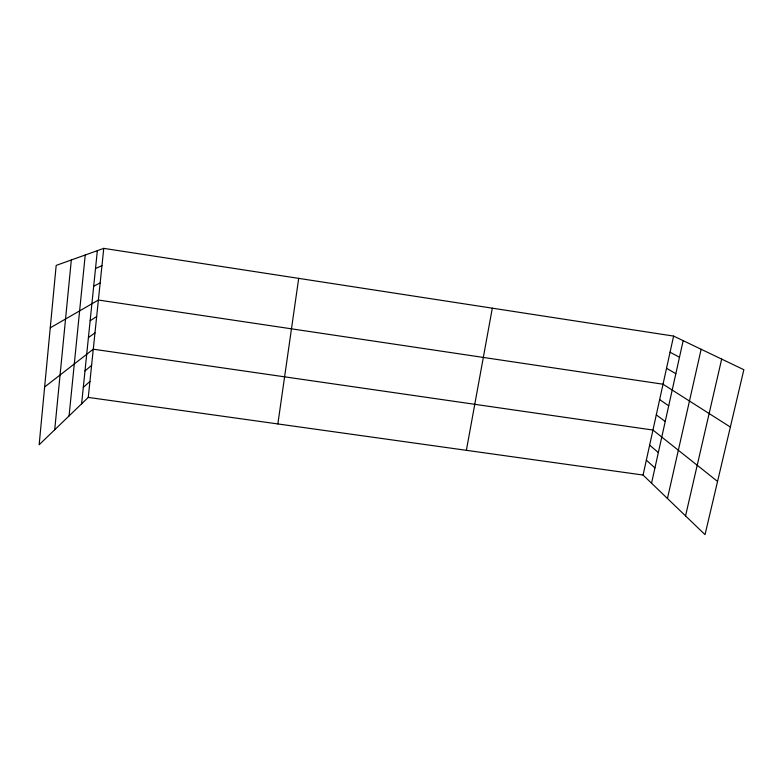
<?xml version="1.0" encoding="UTF-8"?>
<svg xmlns="http://www.w3.org/2000/svg" width="783" height="783" viewBox="0 0 783 783"><rect width="100%" height="100%" fill="white"/><g stroke="black" fill="none" stroke-linecap="round" stroke-linejoin="round"><path stroke-width="1.17" d="M54.712 429.759L71.322 259.976M69.07 415.92L85.23 255.004M81.608 403.822L97.346 250.658M88.264 397.412L103.757 248.368L673.605 336.083L743.85 369.713L705.033 534.632L643.068 475.046L88.264 397.412L39.15 444.764L56.18 265.398L103.757 248.368M277.857 423.936L298.695 278.366M466.374 450.323L492.311 308.179M643.068 475.046L673.605 336.083M651.544 483.199L683.158 340.654M667.449 498.497L701.147 349.267M685.546 515.889L721.672 359.094M83.292 387.428L89.928 381.438M84.995 370.927L91.591 365.367M44.631 386.998L93.275 349.198L652.953 430.053L717.551 481.437M88.42 337.581L94.968 332.922M90.153 320.746L96.671 316.528M50.249 327.842L98.384 300.036L663.025 384.218L730.353 427.038M93.696 286.206L100.165 282.927M95.516 268.491L101.956 265.711M670.052 352.233L679.487 357.234M666.529 368.274L675.837 373.697M659.648 399.584L668.702 405.819M656.291 414.863L665.227 421.499M649.636 445.145L658.337 452.545M646.347 460.14L654.931 467.921"/></g></svg>
